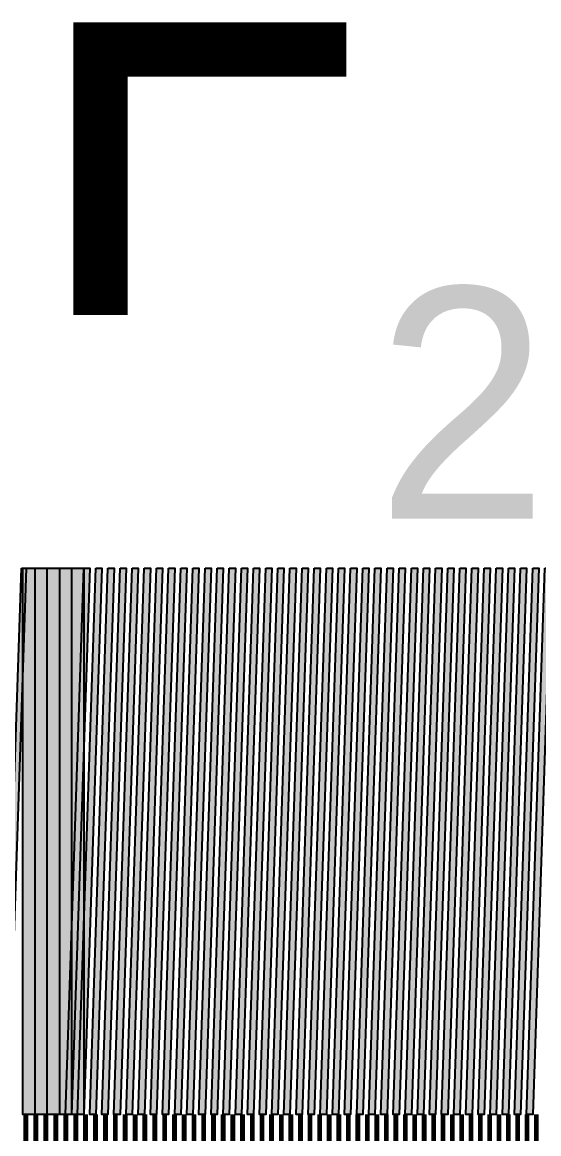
# Model space of a CAD drawing. Header units: millimetres. Extents: x 0 to 791, y 0 to 492.
# Drawn here: x 450.42 to 469.34, y 121.41 to 162.13 of the extents above; entities that cross this region are included whole.
import ezdxf

# ---------------------------------------------------------------- set-up
doc = ezdxf.new("R2010")
doc.units = ezdxf.units.MM
for name, color, linetype in [('LABELS', 7, 'Continuous'), ('PERIPHERY', 7, 'Continuous'), ('SFR', 7, 'Continuous')]:
    doc.layers.add(name, color=color, linetype=linetype)

msp = doc.modelspace()

# ---------------------------------------------------------------- hatches: boundary and pattern name
at = {"layer": 'PERIPHERY', "true_color": 0x000000}
h = msp.add_hatch(color=7, dxfattribs=at)
h.dxf.hatch_style = 1
h.paths.add_polyline_path([(450.394, 142.126), (450.56, 142.126), (449.894, 122.125), (449.727, 122.125), (450.394, 142.126)])
h = msp.add_hatch(color=7, dxfattribs=at)
h.dxf.hatch_style = 1
h.paths.add_polyline_path([(450.448, 142.126), (451.782, 142.126), (451.782, 122.125), (450.448, 122.125), (450.448, 142.126)])
h = msp.add_hatch(color=7, dxfattribs=at)
h.dxf.hatch_style = 1
h.paths.add_polyline_path([(450.893, 142.126), (452.227, 142.126), (452.227, 122.125), (450.893, 122.125), (450.893, 142.126)])
h = msp.add_hatch(color=7, dxfattribs=at)
h.dxf.hatch_style = 1
h.paths.add_polyline_path([(451.338, 142.126), (452.671, 142.126), (452.671, 122.125), (451.338, 122.125), (451.338, 142.126)])
h = msp.add_hatch(color=7, dxfattribs=at)
h.dxf.hatch_style = 1
h.paths.add_polyline_path([(452.672, 142.126), (452.894, 142.126), (452.227, 122.125), (452.005, 122.125), (452.672, 142.126)])
h = msp.add_hatch(color=7, dxfattribs=at)
h.dxf.hatch_style = 1
h.paths.add_polyline_path([(453.116, 142.126), (453.338, 142.126), (452.671, 122.125), (452.449, 122.125), (453.116, 142.126)])
h = msp.add_hatch(color=7, dxfattribs=at)
h.dxf.hatch_style = 1
h.paths.add_polyline_path([(453.56, 142.126), (453.782, 142.126), (453.115, 122.125), (452.893, 122.125), (453.56, 142.126)])
h = msp.add_hatch(color=7, dxfattribs=at)
h.dxf.hatch_style = 1
h.paths.add_polyline_path([(454.004, 142.126), (454.226, 142.126), (453.56, 122.125), (453.337, 122.125), (454.004, 142.126)])
h = msp.add_hatch(color=7, dxfattribs=at)
h.dxf.hatch_style = 1
h.paths.add_polyline_path([(454.448, 142.126), (454.67, 142.126), (454.004, 122.125), (453.781, 122.125), (454.448, 142.126)])
h = msp.add_hatch(color=7, dxfattribs=at)
h.dxf.hatch_style = 1
h.paths.add_polyline_path([(454.892, 142.126), (455.114, 142.126), (454.448, 122.125), (454.225, 122.125), (454.892, 142.126)])
h = msp.add_hatch(color=7, dxfattribs=at)
h.dxf.hatch_style = 1
h.paths.add_polyline_path([(455.338, 142.126), (455.56, 142.126), (454.893, 122.125), (454.671, 122.125), (455.338, 142.126)])
h = msp.add_hatch(color=7, dxfattribs=at)
h.dxf.hatch_style = 1
h.paths.add_polyline_path([(455.782, 142.126), (456.004, 142.126), (455.337, 122.125), (455.116, 122.125), (455.782, 142.126)])
h = msp.add_hatch(color=7, dxfattribs=at)
h.dxf.hatch_style = 1
h.paths.add_polyline_path([(456.226, 142.126), (456.449, 142.126), (455.782, 122.125), (455.56, 122.125), (456.226, 142.126)])
h = msp.add_hatch(color=7, dxfattribs=at)
h.dxf.hatch_style = 1
h.paths.add_polyline_path([(456.671, 142.126), (456.893, 142.126), (456.226, 122.125), (456.004, 122.125), (456.671, 142.126)])
h = msp.add_hatch(color=7, dxfattribs=at)
h.dxf.hatch_style = 1
h.paths.add_polyline_path([(457.115, 142.126), (457.337, 142.126), (456.671, 122.125), (456.448, 122.125), (457.115, 142.126)])
h = msp.add_hatch(color=7, dxfattribs=at)
h.dxf.hatch_style = 1
h.paths.add_polyline_path([(457.559, 142.126), (457.781, 142.126), (457.115, 122.125), (456.893, 122.125), (457.559, 142.126)])
h = msp.add_hatch(color=7, dxfattribs=at)
h.dxf.hatch_style = 1
h.paths.add_polyline_path([(458.004, 142.126), (458.226, 142.126), (457.559, 122.125), (457.338, 122.125), (458.004, 142.126)])
h = msp.add_hatch(color=7, dxfattribs=at)
h.dxf.hatch_style = 1
h.paths.add_polyline_path([(458.448, 142.126), (458.671, 142.126), (458.004, 122.125), (457.782, 122.125), (458.448, 142.126)])
h = msp.add_hatch(color=7, dxfattribs=at)
h.dxf.hatch_style = 1
h.paths.add_polyline_path([(458.893, 142.126), (459.115, 142.126), (458.448, 122.125), (458.226, 122.125), (458.893, 142.126)])
h = msp.add_hatch(color=7, dxfattribs=at)
h.dxf.hatch_style = 1
h.paths.add_polyline_path([(459.337, 142.126), (459.559, 142.126), (458.893, 122.125), (458.67, 122.125), (459.337, 142.126)])
h = msp.add_hatch(color=7, dxfattribs=at)
h.dxf.hatch_style = 1
h.paths.add_polyline_path([(459.781, 142.126), (460.003, 142.126), (459.337, 122.125), (459.115, 122.125), (459.781, 142.126)])
h = msp.add_hatch(color=7, dxfattribs=at)
h.dxf.hatch_style = 1
h.paths.add_polyline_path([(460.225, 142.126), (460.448, 142.126), (459.781, 122.125), (459.559, 122.125), (460.225, 142.126)])
h = msp.add_hatch(color=7, dxfattribs=at)
h.dxf.hatch_style = 1
h.paths.add_polyline_path([(460.671, 142.126), (460.893, 142.126), (460.226, 122.125), (460.004, 122.125), (460.671, 142.126)])
h = msp.add_hatch(color=7, dxfattribs=at)
h.dxf.hatch_style = 1
h.paths.add_polyline_path([(461.115, 142.126), (461.337, 142.126), (460.67, 122.125), (460.448, 122.125), (461.115, 142.126)])
h = msp.add_hatch(color=7, dxfattribs=at)
h.dxf.hatch_style = 1
h.paths.add_polyline_path([(461.559, 142.126), (461.781, 142.126), (461.114, 122.125), (460.892, 122.125), (461.559, 142.126)])
h = msp.add_hatch(color=7, dxfattribs=at)
h.dxf.hatch_style = 1
h.paths.add_polyline_path([(462.003, 142.126), (462.225, 142.126), (461.559, 122.125), (461.337, 122.125), (462.003, 142.126)])
h = msp.add_hatch(color=7, dxfattribs=at)
h.dxf.hatch_style = 1
h.paths.add_polyline_path([(462.447, 142.126), (462.67, 142.126), (462.003, 122.125), (461.781, 122.125), (462.447, 142.126)])
h = msp.add_hatch(color=7, dxfattribs=at)
h.dxf.hatch_style = 1
h.paths.add_polyline_path([(462.892, 142.126), (463.114, 142.126), (462.447, 122.125), (462.225, 122.125), (462.892, 142.126)])
h = msp.add_hatch(color=7, dxfattribs=at)
h.dxf.hatch_style = 1
h.paths.add_polyline_path([(463.336, 142.126), (463.558, 142.126), (462.892, 122.125), (462.669, 122.125), (463.336, 142.126)])
h = msp.add_hatch(color=7, dxfattribs=at)
h.dxf.hatch_style = 1
h.paths.add_polyline_path([(463.781, 142.126), (464.002, 142.126), (463.336, 122.125), (463.114, 122.125), (463.781, 142.126)])
h = msp.add_hatch(color=7, dxfattribs=at)
h.dxf.hatch_style = 1
h.paths.add_polyline_path([(464.225, 142.126), (464.447, 142.126), (463.78, 122.125), (463.558, 122.125), (464.225, 142.126)])
h = msp.add_hatch(color=7, dxfattribs=at)
h.dxf.hatch_style = 1
h.paths.add_polyline_path([(464.67, 142.126), (464.893, 142.126), (464.226, 122.125), (464.004, 122.125), (464.67, 142.126)])
h = msp.add_hatch(color=7, dxfattribs=at)
h.dxf.hatch_style = 1
h.paths.add_polyline_path([(465.114, 142.126), (465.337, 142.126), (464.67, 122.125), (464.448, 122.125), (465.114, 142.126)])
h = msp.add_hatch(color=7, dxfattribs=at)
h.dxf.hatch_style = 1
h.paths.add_polyline_path([(465.558, 142.126), (465.781, 142.126), (465.114, 122.125), (464.892, 122.125), (465.558, 142.126)])
h = msp.add_hatch(color=7, dxfattribs=at)
h.dxf.hatch_style = 1
h.paths.add_polyline_path([(466.003, 142.126), (466.225, 142.126), (465.558, 122.125), (465.336, 122.125), (466.003, 142.126)])
h = msp.add_hatch(color=7, dxfattribs=at)
h.dxf.hatch_style = 1
h.paths.add_polyline_path([(466.447, 142.126), (466.669, 142.126), (466.002, 122.125), (465.78, 122.125), (466.447, 142.126)])
h = msp.add_hatch(color=7, dxfattribs=at)
h.dxf.hatch_style = 1
h.paths.add_polyline_path([(466.891, 142.126), (467.113, 142.126), (466.446, 122.125), (466.224, 122.125), (466.891, 142.126)])
h = msp.add_hatch(color=7, dxfattribs=at)
h.dxf.hatch_style = 1
h.paths.add_polyline_path([(467.336, 142.126), (467.559, 142.126), (466.892, 122.125), (466.67, 122.125), (467.336, 142.126)])
h = msp.add_hatch(color=7, dxfattribs=at)
h.dxf.hatch_style = 1
h.paths.add_polyline_path([(467.781, 142.126), (468.003, 142.126), (467.336, 122.125), (467.114, 122.125), (467.781, 142.126)])
h = msp.add_hatch(color=7, dxfattribs=at)
h.dxf.hatch_style = 1
h.paths.add_polyline_path([(468.225, 142.126), (468.447, 142.126), (467.781, 122.125), (467.558, 122.125), (468.225, 142.126)])
h = msp.add_hatch(color=7, dxfattribs=at)
h.dxf.hatch_style = 1
h.paths.add_polyline_path([(468.67, 142.126), (468.892, 142.126), (468.225, 122.125), (468.003, 122.125), (468.67, 142.126)])
h = msp.add_hatch(color=7, dxfattribs=at)
h.dxf.hatch_style = 1
h.paths.add_polyline_path([(469.114, 142.126), (469.336, 142.126), (468.669, 122.125), (468.447, 122.125), (469.114, 142.126)])
h = msp.add_hatch(color=7, dxfattribs=at)
h.dxf.hatch_style = 1
h.paths.add_polyline_path([(469.558, 142.126), (469.78, 142.126), (469.114, 122.125), (468.891, 122.125), (469.558, 142.126)])

# ---------------------------------------------------------------- linework, layer by layer
at = {"layer": 'PERIPHERY', "color": 250}
for points in [[(450.394, 142.126), (450.56, 142.126), (449.894, 122.125), (449.727, 122.125), (450.394, 142.126)], [(450.448, 142.126), (451.782, 142.126), (451.782, 122.125), (450.448, 122.125), (450.448, 142.126)], [(450.893, 142.126), (452.227, 142.126), (452.227, 122.125), (450.893, 122.125), (450.893, 142.126)], [(451.338, 142.126), (452.671, 142.126), (452.671, 122.125), (451.338, 122.125), (451.338, 142.126)], [(452.672, 142.126), (452.894, 142.126), (452.227, 122.125), (452.005, 122.125), (452.672, 142.126)], [(453.116, 142.126), (453.338, 142.126), (452.671, 122.125), (452.449, 122.125), (453.116, 142.126)], [(453.56, 142.126), (453.782, 142.126), (453.115, 122.125), (452.893, 122.125), (453.56, 142.126)], [(454.004, 142.126), (454.226, 142.126), (453.56, 122.125), (453.337, 122.125), (454.004, 142.126)], [(454.448, 142.126), (454.67, 142.126), (454.004, 122.125), (453.781, 122.125), (454.448, 142.126)], [(454.892, 142.126), (455.114, 142.126), (454.448, 122.125), (454.225, 122.125), (454.892, 142.126)], [(455.338, 142.126), (455.56, 142.126), (454.893, 122.125), (454.671, 122.125), (455.338, 142.126)], [(455.782, 142.126), (456.004, 142.126), (455.337, 122.125), (455.116, 122.125), (455.782, 142.126)], [(456.226, 142.126), (456.449, 142.126), (455.782, 122.125), (455.56, 122.125), (456.226, 142.126)], [(456.671, 142.126), (456.893, 142.126), (456.226, 122.125), (456.004, 122.125), (456.671, 142.126)], [(457.115, 142.126), (457.337, 142.126), (456.671, 122.125), (456.448, 122.125), (457.115, 142.126)], [(457.559, 142.126), (457.781, 142.126), (457.115, 122.125), (456.893, 122.125), (457.559, 142.126)], [(458.004, 142.126), (458.226, 142.126), (457.559, 122.125), (457.338, 122.125), (458.004, 142.126)], [(458.448, 142.126), (458.671, 142.126), (458.004, 122.125), (457.782, 122.125), (458.448, 142.126)], [(458.893, 142.126), (459.115, 142.126), (458.448, 122.125), (458.226, 122.125), (458.893, 142.126)], [(459.337, 142.126), (459.559, 142.126), (458.893, 122.125), (458.67, 122.125), (459.337, 142.126)], [(459.781, 142.126), (460.003, 142.126), (459.337, 122.125), (459.115, 122.125), (459.781, 142.126)], [(460.225, 142.126), (460.448, 142.126), (459.781, 122.125), (459.559, 122.125), (460.225, 142.126)], [(460.671, 142.126), (460.893, 142.126), (460.226, 122.125), (460.004, 122.125), (460.671, 142.126)], [(461.115, 142.126), (461.337, 142.126), (460.67, 122.125), (460.448, 122.125), (461.115, 142.126)], [(461.559, 142.126), (461.781, 142.126), (461.114, 122.125), (460.892, 122.125), (461.559, 142.126)], [(462.003, 142.126), (462.225, 142.126), (461.559, 122.125), (461.337, 122.125), (462.003, 142.126)], [(462.447, 142.126), (462.67, 142.126), (462.003, 122.125), (461.781, 122.125), (462.447, 142.126)], [(462.892, 142.126), (463.114, 142.126), (462.447, 122.125), (462.225, 122.125), (462.892, 142.126)], [(463.336, 142.126), (463.558, 142.126), (462.892, 122.125), (462.669, 122.125), (463.336, 142.126)], [(463.781, 142.126), (464.002, 142.126), (463.336, 122.125), (463.114, 122.125), (463.781, 142.126)], [(464.225, 142.126), (464.447, 142.126), (463.78, 122.125), (463.558, 122.125), (464.225, 142.126)], [(464.67, 142.126), (464.893, 142.126), (464.226, 122.125), (464.004, 122.125), (464.67, 142.126)], [(465.114, 142.126), (465.337, 142.126), (464.67, 122.125), (464.448, 122.125), (465.114, 142.126)], [(465.558, 142.126), (465.781, 142.126), (465.114, 122.125), (464.892, 122.125), (465.558, 142.126)], [(466.003, 142.126), (466.225, 142.126), (465.558, 122.125), (465.336, 122.125), (466.003, 142.126)], [(466.447, 142.126), (466.669, 142.126), (466.002, 122.125), (465.78, 122.125), (466.447, 142.126)], [(466.891, 142.126), (467.113, 142.126), (466.446, 122.125), (466.224, 122.125), (466.891, 142.126)], [(467.336, 142.126), (467.559, 142.126), (466.892, 122.125), (466.67, 122.125), (467.336, 142.126)], [(467.781, 142.126), (468.003, 142.126), (467.336, 122.125), (467.114, 122.125), (467.781, 142.126)], [(468.225, 142.126), (468.447, 142.126), (467.781, 122.125), (467.558, 122.125), (468.225, 142.126)], [(468.67, 142.126), (468.892, 142.126), (468.225, 122.125), (468.003, 122.125), (468.67, 142.126)], [(469.114, 142.126), (469.336, 142.126), (468.669, 122.125), (468.447, 122.125), (469.114, 142.126)], [(469.558, 142.126), (469.78, 142.126), (469.114, 122.125), (468.891, 122.125), (469.558, 142.126)]]:
    msp.add_lwpolyline(points, close=True, dxfattribs=at)
at = {"layer": 'PERIPHERY', "color": 250, "lineweight": 35}
for points, const_width in [([(450.548, 122.125), (450.548, 102.125)], 0.184), ([(450.915, 122.125), (450.915, 102.125)], 0.184), ([(451.283, 122.125), (451.283, 102.125)], 0.183), ([(451.648, 122.125), (451.648, 102.125)], 0.183), ([(452.013, 122.125), (452.013, 102.125)], 0.183), ([(452.379, 122.125), (452.379, 102.125)], 0.182), ([(452.742, 122.125), (452.742, 102.125)], 0.182), ([(453.105, 122.125), (453.105, 102.125)], 0.182), ([(453.47, 122.125), (453.47, 102.125)], 0.181), ([(453.831, 122.125), (453.831, 102.125)], 0.181), ([(454.192, 122.125), (454.192, 102.125)], 0.181), ([(454.554, 122.125), (454.554, 102.125)], 0.18), ([(454.914, 122.125), (454.914, 102.125)], 0.18), ([(455.274, 122.125), (455.274, 102.125)], 0.18), ([(455.635, 122.125), (455.635, 102.125)], 0.179), ([(455.993, 122.125), (455.993, 102.125)], 0.179), ([(456.351, 122.125), (456.351, 102.125)], 0.179), ([(456.71, 122.125), (456.71, 102.125)], 0.179), ([(457.067, 122.125), (457.067, 102.125)], 0.179), ([(457.423, 122.125), (457.423, 102.125)], 0.179), ([(457.781, 122.125), (457.781, 102.125)], 0.178), ([(458.136, 122.125), (458.136, 102.125)], 0.178), ([(458.49, 122.125), (458.49, 102.125)], 0.178), ([(458.847, 122.125), (458.847, 102.125)], 0.177), ([(459.2, 122.125), (459.2, 102.125)], 0.177), ([(459.552, 122.125), (459.552, 102.125)], 0.177), ([(459.907, 122.125), (459.907, 102.125)], 0.176), ([(460.258, 122.125), (460.258, 102.125)], 0.176), ([(460.609, 122.125), (460.609, 102.125)], 0.176), ([(460.962, 122.125), (460.962, 102.125)], 0.175), ([(461.312, 122.125), (461.312, 102.125)], 0.175), ([(461.662, 122.125), (461.662, 102.125)], 0.175), ([(462.014, 122.125), (462.014, 102.125)], 0.175), ([(462.362, 122.125), (462.362, 102.125)], 0.175), ([(462.71, 122.125), (462.71, 102.125)], 0.175), ([(463.06, 122.125), (463.06, 102.125)], 0.174), ([(463.407, 122.125), (463.407, 102.125)], 0.174), ([(463.753, 122.125), (463.753, 102.125)], 0.174), ([(464.101, 122.125), (464.101, 102.125)], 0.173), ([(464.447, 122.125), (464.447, 102.125)], 0.173), ([(464.792, 122.125), (464.792, 102.125)], 0.173), ([(465.14, 122.125), (465.14, 102.125)], 0.172), ([(465.483, 122.125), (465.483, 102.125)], 0.172), ([(465.827, 122.125), (465.827, 102.125)], 0.172), ([(466.171, 122.125), (466.171, 102.125)], 0.172), ([(466.514, 122.125), (466.514, 102.125)], 0.172), ([(466.857, 122.125), (466.857, 102.125)], 0.172), ([(467.201, 122.125), (467.201, 102.125)], 0.171), ([(467.542, 122.125), (467.542, 102.125)], 0.171), ([(467.883, 122.125), (467.883, 102.125)], 0.171), ([(468.225, 122.125), (468.225, 102.125)], 0.17), ([(468.564, 122.125), (468.564, 102.125)], 0.17), ([(468.904, 122.125), (468.904, 102.125)], 0.17), ([(469.245, 122.125), (469.245, 102.125)], 0.169)]:
    msp.add_lwpolyline(points, dxfattribs=dict(at, const_width=const_width))
at = {"layer": 'PERIPHERY', "color": 250, "true_color": 0x000000}
for points in [[(449.894, 122.125), (450.56, 142.126), (450.394, 142.126)], [(450.448, 142.126), (450.448, 122.125), (451.782, 122.125)], [(451.782, 122.125), (451.782, 142.126), (450.448, 142.126)], [(450.893, 142.126), (450.893, 122.125), (452.227, 122.125)], [(452.227, 122.125), (452.227, 142.126), (450.893, 142.126)], [(451.338, 142.126), (451.338, 122.125), (452.671, 122.125)], [(452.671, 122.125), (452.671, 142.126), (451.338, 142.126)], [(452.672, 142.126), (452.005, 122.125), (452.227, 122.125)], [(452.227, 122.125), (452.894, 142.126), (452.672, 142.126)], [(453.116, 142.126), (452.449, 122.125), (452.671, 122.125)], [(452.671, 122.125), (453.338, 142.126), (453.116, 142.126)], [(453.56, 142.126), (452.893, 122.125), (453.115, 122.125)], [(453.115, 122.125), (453.782, 142.126), (453.56, 142.126)], [(454.004, 142.126), (453.337, 122.125), (453.56, 122.125)], [(453.56, 122.125), (454.226, 142.126), (454.004, 142.126)], [(454.448, 142.126), (453.781, 122.125), (454.004, 122.125)], [(454.004, 122.125), (454.67, 142.126), (454.448, 142.126)], [(454.892, 142.126), (454.225, 122.125), (454.448, 122.125)], [(454.448, 122.125), (455.114, 142.126), (454.892, 142.126)], [(455.338, 142.126), (454.671, 122.125), (454.893, 122.125)], [(454.893, 122.125), (455.56, 142.126), (455.338, 142.126)], [(455.782, 142.126), (455.116, 122.125), (455.337, 122.125)], [(455.337, 122.125), (456.004, 142.126), (455.782, 142.126)], [(456.226, 142.126), (455.56, 122.125), (455.782, 122.125)], [(455.782, 122.125), (456.449, 142.126), (456.226, 142.126)], [(456.671, 142.126), (456.004, 122.125), (456.226, 122.125)], [(456.226, 122.125), (456.893, 142.126), (456.671, 142.126)], [(457.115, 142.126), (456.448, 122.125), (456.671, 122.125)], [(456.671, 122.125), (457.337, 142.126), (457.115, 142.126)], [(457.559, 142.126), (456.893, 122.125), (457.115, 122.125)], [(457.115, 122.125), (457.781, 142.126), (457.559, 142.126)], [(458.004, 142.126), (457.338, 122.125), (457.559, 122.125)], [(457.559, 122.125), (458.226, 142.126), (458.004, 142.126)], [(458.448, 142.126), (457.782, 122.125), (458.004, 122.125)], [(458.004, 122.125), (458.671, 142.126), (458.448, 142.126)], [(458.893, 142.126), (458.226, 122.125), (458.448, 122.125)], [(458.448, 122.125), (459.115, 142.126), (458.893, 142.126)], [(459.337, 142.126), (458.67, 122.125), (458.893, 122.125)], [(458.893, 122.125), (459.559, 142.126), (459.337, 142.126)], [(459.781, 142.126), (459.115, 122.125), (459.337, 122.125)], [(459.337, 122.125), (460.003, 142.126), (459.781, 142.126)], [(460.225, 142.126), (459.559, 122.125), (459.781, 122.125)], [(459.781, 122.125), (460.448, 142.126), (460.225, 142.126)], [(460.671, 142.126), (460.004, 122.125), (460.226, 122.125)], [(460.226, 122.125), (460.893, 142.126), (460.671, 142.126)], [(461.115, 142.126), (460.448, 122.125), (460.67, 122.125)], [(460.67, 122.125), (461.337, 142.126), (461.115, 142.126)], [(461.559, 142.126), (460.892, 122.125), (461.114, 122.125)], [(461.114, 122.125), (461.781, 142.126), (461.559, 142.126)], [(462.003, 142.126), (461.337, 122.125), (461.559, 122.125)], [(461.559, 122.125), (462.225, 142.126), (462.003, 142.126)], [(462.447, 142.126), (461.781, 122.125), (462.003, 122.125)], [(462.003, 122.125), (462.67, 142.126), (462.447, 142.126)], [(462.892, 142.126), (462.225, 122.125), (462.447, 122.125)], [(462.447, 122.125), (463.114, 142.126), (462.892, 142.126)], [(463.336, 142.126), (462.669, 122.125), (462.892, 122.125)], [(462.892, 122.125), (463.558, 142.126), (463.336, 142.126)], [(463.781, 142.126), (463.114, 122.125), (463.336, 122.125)], [(463.336, 122.125), (464.002, 142.126), (463.781, 142.126)], [(464.225, 142.126), (463.558, 122.125), (463.78, 122.125)], [(463.78, 122.125), (464.447, 142.126), (464.225, 142.126)], [(464.67, 142.126), (464.004, 122.125), (464.226, 122.125)], [(464.226, 122.125), (464.893, 142.126), (464.67, 142.126)], [(465.114, 142.126), (464.448, 122.125), (464.67, 122.125)], [(464.67, 122.125), (465.337, 142.126), (465.114, 142.126)], [(465.558, 142.126), (464.892, 122.125), (465.114, 122.125)], [(465.114, 122.125), (465.781, 142.126), (465.558, 142.126)], [(466.003, 142.126), (465.336, 122.125), (465.558, 122.125)], [(465.558, 122.125), (466.225, 142.126), (466.003, 142.126)], [(466.447, 142.126), (465.78, 122.125), (466.002, 122.125)], [(466.002, 122.125), (466.669, 142.126), (466.447, 142.126)], [(466.891, 142.126), (466.224, 122.125), (466.446, 122.125)], [(466.446, 122.125), (467.113, 142.126), (466.891, 142.126)], [(467.336, 142.126), (466.67, 122.125), (466.892, 122.125)], [(466.892, 122.125), (467.559, 142.126), (467.336, 142.126)], [(467.781, 142.126), (467.114, 122.125), (467.336, 122.125)], [(467.336, 122.125), (468.003, 142.126), (467.781, 142.126)], [(468.225, 142.126), (467.558, 122.125), (467.781, 122.125)], [(467.781, 122.125), (468.447, 142.126), (468.225, 142.126)], [(468.67, 142.126), (468.003, 122.125), (468.225, 122.125)], [(468.225, 122.125), (468.892, 142.126), (468.67, 142.126)], [(469.114, 142.126), (468.447, 122.125), (468.669, 122.125)], [(468.669, 122.125), (469.336, 142.126), (469.114, 142.126)], [(469.558, 142.126), (468.891, 122.125), (469.114, 122.125)], [(469.114, 122.125), (469.78, 142.126), (469.558, 142.126)]]:
    msp.add_solid(points, dxfattribs=at)
at = {"layer": 'SFR', "color": 250, "lineweight": 35, "const_width": 2}
msp.add_lwpolyline([(462.288, 161.126), (453.288, 161.126), (453.288, 151.398)], dxfattribs=at)

# ---------------------------------------------------------------- texts
at = {"layer": 'LABELS', "color": 250}
msp.add_text('22', height=8.4667, dxfattribs=at).set_placement((463.388, 143.943))

doc.saveas('drawing.dxf')
